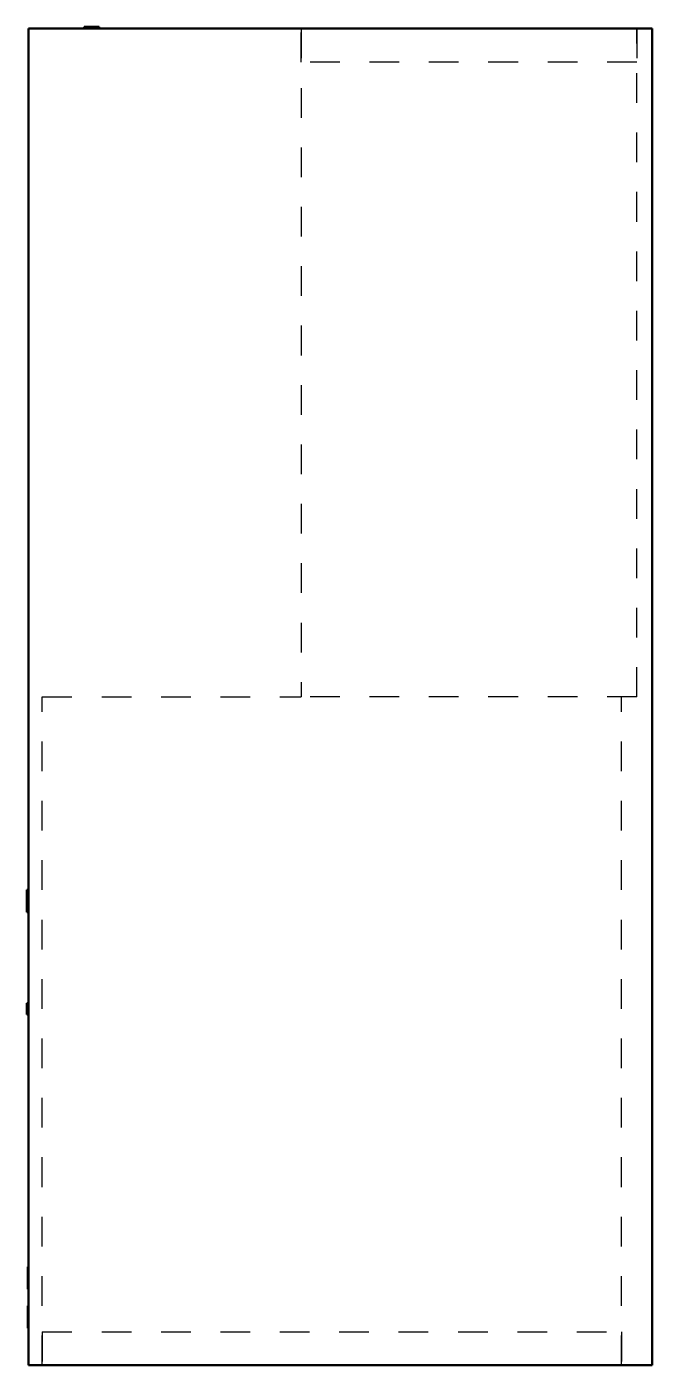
# Model space of a CAD drawing. Header units: inches. Extents: x -10.6 to 10.5, y 0 to 45.1.
import ezdxf

# ---------------------------------------------------------------- set-up
doc = ezdxf.new("R2010")
doc.units = ezdxf.units.IN
doc.header["$MEASUREMENT"] = 0
doc.linetypes.add('Dashed', pattern=[2, 1, -1])
doc.layers.add('AM_0', color=7, linetype='Continuous', lineweight=50)
doc.layers.add('AM_9', color=6, linetype='Dashed', lineweight=25)

# ---------------------------------------------------------------- blocks, each defined once
blk = doc.blocks.new('1_DFVE24BP1400_PART8_0_in_DFVE24BP1400_2')
at = {"layer": 'AM_9'}
for p, q in [((-1.32, 45), (-1.32, 22.5)), ((9.98, 22.5), (9.98, 45)), ((9.98, 22.5), (-1.32, 22.5))]:
    blk.add_line(p, q, dxfattribs=at)
blk = doc.blocks.new('2_DFVE24BP1400_PART7_0_in_DFVE24BP1400_2')
at = {"layer": 'AM_9'}
for p, q in [((-10.04, 22.5), (-1.32, 22.5)), ((-10.04, 0), (-10.04, 22.5)), ((9.46, 0), (9.46, 22.5))]:
    blk.add_line(p, q, dxfattribs=at)
blk = doc.blocks.new('3_DFVE24BP1400_PART6_0_in_DFVE24BP1400_2')
at = {"layer": 'AM_0'}
for p, q in [((-8.625, 45.0625), (-8.625, 45)), ((-8.625, 45.0625), (-8.125, 45.0625)), ((-8.125, 45), (-8.125, 45.0625))]:
    blk.add_line(p, q, dxfattribs=at)
blk = doc.blocks.new('4_DFVE24BP1400_PART5_0_in_DFVE24BP1400_2')
at = {"layer": 'AM_0'}
for p, q in [((-10.5625, 15.25), (-10.5625, 16)), ((-10.5, 16), (-10.5625, 16)), ((-10.5625, 15.25), (-10.5, 15.25))]:
    blk.add_line(p, q, dxfattribs=at)
blk = doc.blocks.new('5_DFVE24BP1400_PART4_0_in_DFVE24BP1400_2')
at = {"layer": 'AM_0'}
for p, q in [((-10.5625, 11.8125), (-10.5625, 12.1875)), ((-10.5, 12.1875), (-10.5625, 12.1875)), ((-10.5625, 11.8125), (-10.5, 11.8125))]:
    blk.add_line(p, q, dxfattribs=at)
blk = doc.blocks.new('6_DFVE24BP1400_PART3_0_in_DFVE24BP1400_2')
at = {"layer": 'AM_0'}
for p, q in [((-10.53125, 2.5625), (-10.53125, 3.3125)), ((-10.5, 3.3125), (-10.53125, 3.3125)), ((-10.53125, 2.5625), (-10.5, 2.5625))]:
    blk.add_line(p, q, dxfattribs=at)
blk = doc.blocks.new('7_DFVE24BP1400_PART2_0_in_DFVE24BP1400_2')
at = {"layer": 'AM_0'}
for p, q in [((-10.53125, 1.25), (-10.53125, 2)), ((-10.5, 2), (-10.53125, 2)), ((-10.53125, 1.25), (-10.5, 1.25))]:
    blk.add_line(p, q, dxfattribs=at)
blk = doc.blocks.new('8_DFVE24BP1400_PART1_0_in_DFVE24BP1400_2')
at = {"layer": 'AM_0'}
for p, q in [((-10.5, 0), (-10.5, 45)), ((10.5, 45), (-10.5, 45)), ((10.5, 45), (10.5, 0)), ((10.5, 0), (-10.5, 0))]:
    blk.add_line(p, q, dxfattribs=at)
at = {"layer": 'AM_9'}
for p, q in [((-1.32, 43.875), (-1.32, 45)), ((9.98, 45), (9.98, 43.875)), ((9.98, 43.875), (-1.32, 43.875)), ((-10.04, 1.125), (-10.04, 0)), ((-10.04, 1.125), (9.46, 1.125)), ((9.46, 1.125), (9.46, 0))]:
    blk.add_line(p, q, dxfattribs=at)

msp = doc.modelspace()

# ---------------------------------------------------------------- block references
for name in ['8_DFVE24BP1400_PART1_0_in_DFVE24BP1400_2', '3_DFVE24BP1400_PART6_0_in_DFVE24BP1400_2', '1_DFVE24BP1400_PART8_0_in_DFVE24BP1400_2', '2_DFVE24BP1400_PART7_0_in_DFVE24BP1400_2', '4_DFVE24BP1400_PART5_0_in_DFVE24BP1400_2', '5_DFVE24BP1400_PART4_0_in_DFVE24BP1400_2', '6_DFVE24BP1400_PART3_0_in_DFVE24BP1400_2', '7_DFVE24BP1400_PART2_0_in_DFVE24BP1400_2']:
    msp.add_blockref(name, (0, 0))

doc.saveas('drawing.dxf')
